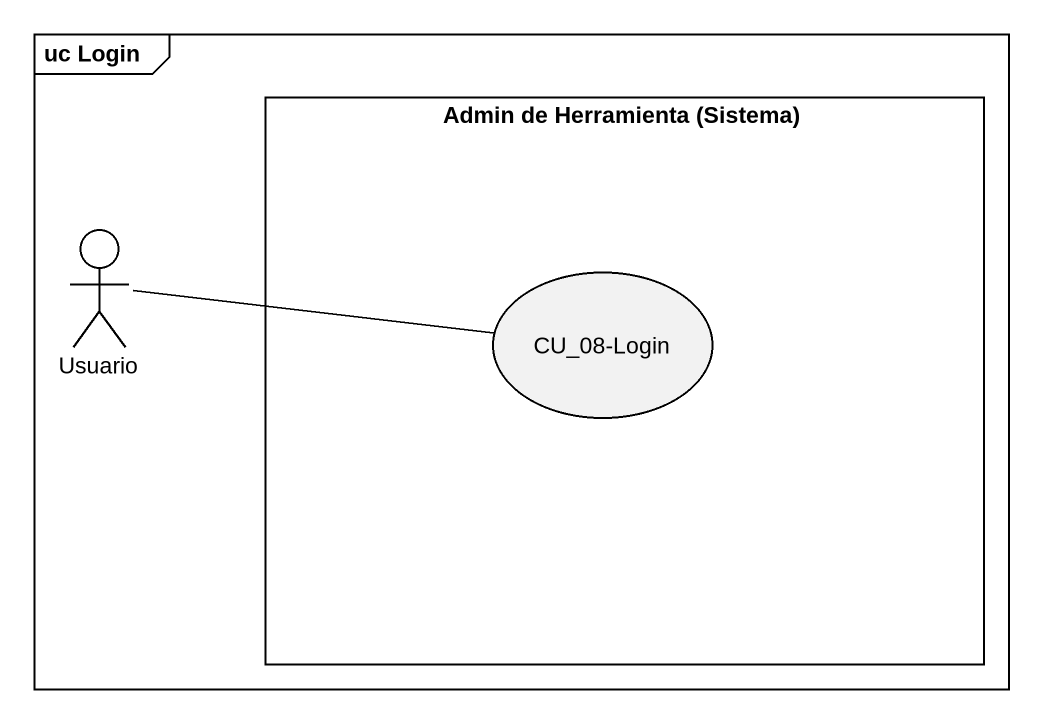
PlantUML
@startuml
mainframe uc Login
rectangle "Admin de Herramienta (Sistema)" as Admin_de_Herramienta_Sistema {
  usecase "CU_08-Login" as CU_08_Login
}
actor Usuario
Usuario -right- CU_08_Login
@enduml
